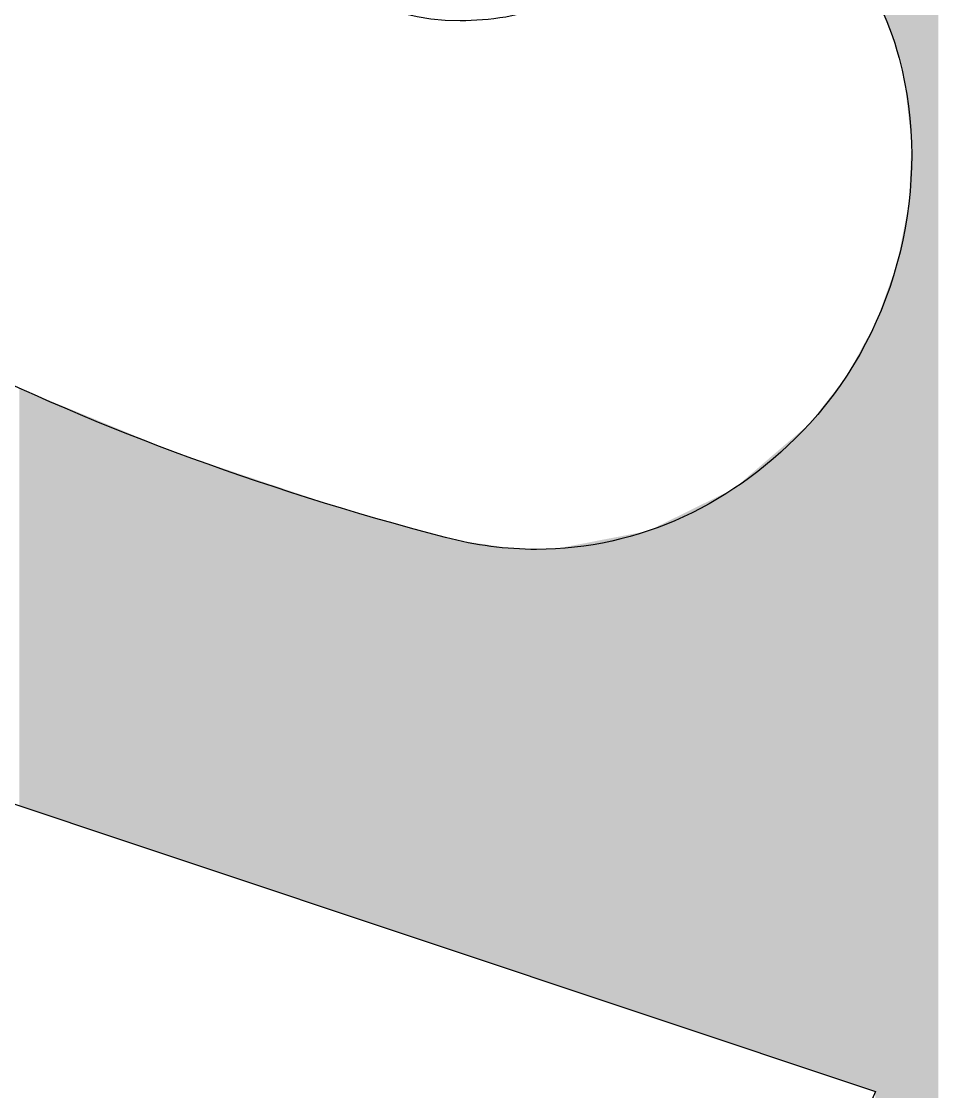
# Model space of a CAD drawing. Extents: x 274 to 390, y 552 to 644.
# Drawn here: x 337.29 to 346.73, y 569.6 to 580.65 of the extents above; entities that cross this region are included whole.
import ezdxf

# ---------------------------------------------------------------- set-up
doc = ezdxf.new("R2010")
doc.units = 0
doc.layers.add('LAYER_1', color=7, linetype='CONTINUOUS')

# ---------------------------------------------------------------- blocks, each defined once
blk = doc.blocks.new('*U1')
at = {"layer": 'LAYER_1', "color": 7}
for points in [[(346.166, 580.776), (346.166, 586.099), (346.281, 580.503)], [(346.281, 580.503), (346.166, 586.099), (346.281, 586.043)], [(346.281, 580.503), (346.281, 586.043), (346.33, 580.347)], [(346.33, 580.347), (346.281, 586.043), (346.33, 586.018)], [(346.33, 580.347), (346.33, 586.018), (346.341, 580.31)], [(346.341, 580.31), (346.33, 586.018), (346.341, 586.013)], [(346.341, 580.31), (346.341, 586.013), (346.367, 580.201)], [(346.367, 580.201), (346.341, 586.013), (346.367, 586)], [(346.367, 580.201), (346.367, 586), (346.409, 580.025)], [(346.409, 580.025), (346.367, 586), (346.409, 585.979)], [(346.409, 580.025), (346.409, 585.979), (346.452, 579.643)], [(346.452, 579.643), (346.409, 585.979), (346.452, 585.958)], [(346.452, 579.643), (346.452, 585.958), (346.461, 579.567)], [(346.461, 579.567), (346.452, 585.958), (346.461, 585.953)], [(346.461, 579.567), (346.461, 585.953), (346.48, 579.399)], [(346.48, 579.399), (346.461, 585.953), (346.48, 585.944)], [(346.48, 553.323), (346.48, 585.944), (346.522, 553.279)], [(346.522, 553.279), (346.48, 585.944), (346.522, 585.923)], [(346.522, 553.279), (346.522, 585.923), (346.534, 553.267)], [(346.534, 553.267), (346.522, 585.923), (346.534, 585.916)], [(346.534, 553.267), (346.534, 585.916), (346.657, 553.143)], [(346.657, 553.143), (346.534, 585.916), (346.657, 585.839)], [(346.657, 553.143), (346.657, 585.839), (346.758, 553.04)], [(346.758, 553.04), (346.657, 585.839), (346.758, 585.776)], [(346.48, 553.323), (346.461, 578.964), (346.48, 579.399)], [(346.461, 553.342), (346.452, 578.768), (346.461, 578.964)], [(346.461, 553.342), (346.461, 578.964), (346.48, 553.323)], [(346.452, 553.353), (346.409, 578.549), (346.452, 578.768)], [(346.452, 553.353), (346.452, 578.768), (346.461, 553.342)], [(346.409, 553.411), (346.367, 578.338), (346.409, 578.549)], [(346.409, 553.411), (346.409, 578.549), (346.452, 553.353)], [(346.367, 553.466), (346.341, 578.206), (346.367, 578.338)], [(346.367, 553.466), (346.367, 578.338), (346.409, 553.411)], [(346.341, 553.501), (346.33, 578.147), (346.341, 578.206)], [(346.341, 553.501), (346.341, 578.206), (346.367, 553.466)], [(346.33, 553.516), (346.281, 578.011), (346.33, 578.147)], [(346.33, 553.516), (346.33, 578.147), (346.341, 553.501)], [(346.281, 553.581), (346.166, 577.692), (346.281, 578.011)], [(346.281, 553.581), (346.281, 578.011), (346.33, 553.516)], [(346.141, 553.767), (346.13, 577.592), (346.141, 577.622)], [(346.166, 553.733), (346.141, 577.622), (346.166, 577.692)], [(346.141, 553.767), (346.141, 577.622), (346.166, 553.733)], [(346.166, 553.733), (346.166, 577.692), (346.281, 553.581)], [(346.088, 569.614), (346.067, 577.461), (346.088, 577.501)], [(346.094, 569.612), (346.088, 577.501), (346.094, 577.512)], [(346.088, 569.614), (346.088, 577.501), (346.094, 569.612)], [(346.099, 569.61), (346.094, 577.512), (346.099, 577.521)], [(346.094, 569.612), (346.094, 577.512), (346.099, 569.61)], [(346.106, 569.608), (346.099, 577.521), (346.106, 577.534)], [(346.099, 569.61), (346.099, 577.521), (346.106, 569.608)], [(346.107, 569.606), (346.106, 577.534), (346.107, 577.536)], [(346.106, 569.608), (346.106, 577.534), (346.107, 569.606)], [(346.116, 553.8), (346.107, 577.536), (346.116, 577.552)], [(346.107, 553.812), (346.107, 577.536), (346.116, 553.8)], [(346.13, 553.782), (346.116, 577.552), (346.13, 577.591)], [(346.116, 553.8), (346.116, 577.552), (346.13, 553.782)], [(346.13, 553.781), (346.13, 577.591), (346.13, 577.592)], [(346.13, 553.781), (346.13, 577.592), (346.141, 553.767)], [(346.13, 553.782), (346.13, 577.591), (346.13, 553.781)], [(346.031, 569.633), (346.017, 577.37), (346.031, 577.396)], [(346.037, 569.631), (346.031, 577.396), (346.037, 577.407)], [(346.031, 569.633), (346.031, 577.396), (346.037, 569.631)], [(346.047, 569.628), (346.037, 577.407), (346.047, 577.426)], [(346.037, 569.631), (346.037, 577.407), (346.047, 569.628)], [(346.054, 569.626), (346.047, 577.426), (346.054, 577.438)], [(346.047, 569.628), (346.047, 577.426), (346.054, 569.626)], [(346.067, 569.621), (346.054, 577.438), (346.067, 577.461)], [(346.054, 569.626), (346.054, 577.438), (346.067, 569.621)], [(346.067, 569.621), (346.067, 577.461), (346.088, 569.614)], [(345.974, 569.652), (345.944, 577.235), (345.974, 577.292)], [(345.976, 569.651), (345.974, 577.292), (345.976, 577.296)], [(345.974, 569.652), (345.974, 577.292), (345.976, 569.651)], [(346, 569.643), (345.976, 577.296), (346, 577.339)], [(345.976, 569.651), (345.976, 577.296), (346, 569.643)], [(346.004, 569.642), (346, 577.339), (346.004, 577.346)], [(346, 569.643), (346, 577.339), (346.004, 569.642)], [(346.016, 569.638), (346.004, 577.346), (346.016, 577.369)], [(346.004, 569.642), (346.004, 577.346), (346.016, 569.638)], [(346.017, 569.638), (346.016, 577.369), (346.017, 577.37)], [(346.016, 569.638), (346.016, 577.369), (346.017, 569.638)], [(346.017, 569.638), (346.017, 577.37), (346.031, 569.633)], [(345.909, 569.674), (345.905, 577.165), (345.909, 577.172)], [(345.912, 569.673), (345.909, 577.172), (345.912, 577.177)], [(345.909, 569.674), (345.909, 577.172), (345.909, 569.674)], [(345.909, 569.674), (345.909, 577.172), (345.909, 577.172)], [(345.909, 569.674), (345.909, 577.172), (345.912, 569.673)], [(345.932, 569.666), (345.912, 577.177), (345.932, 577.214)], [(345.912, 569.673), (345.912, 577.177), (345.932, 569.666)], [(345.944, 569.662), (345.932, 577.214), (345.944, 577.235)], [(345.932, 569.666), (345.932, 577.214), (345.944, 569.662)], [(345.944, 569.662), (345.944, 577.235), (345.974, 569.652)], [(345.855, 569.692), (345.841, 577.047), (345.855, 577.072)], [(345.862, 569.69), (345.855, 577.072), (345.862, 577.085)], [(345.855, 569.692), (345.855, 577.072), (345.862, 569.69)], [(345.866, 569.688), (345.862, 577.085), (345.866, 577.093)], [(345.862, 569.69), (345.862, 577.085), (345.866, 569.688)], [(345.869, 569.687), (345.866, 577.093), (345.869, 577.099)], [(345.866, 569.688), (345.866, 577.093), (345.869, 569.687)], [(345.885, 569.682), (345.869, 577.099), (345.885, 577.127)], [(345.869, 569.687), (345.869, 577.099), (345.885, 569.682)], [(345.892, 569.679), (345.885, 577.127), (345.892, 577.14)], [(345.885, 569.682), (345.885, 577.127), (345.892, 569.679)], [(345.893, 569.679), (345.892, 577.141), (345.893, 577.142)], [(345.892, 569.679), (345.892, 577.14), (345.892, 577.141)], [(345.892, 569.679), (345.892, 577.141), (345.893, 569.679)], [(345.892, 569.679), (345.892, 577.14), (345.892, 569.679)], [(345.905, 569.675), (345.893, 577.142), (345.905, 577.165)], [(345.893, 569.679), (345.893, 577.142), (345.893, 569.679)], [(345.893, 569.679), (345.893, 577.142), (345.893, 577.142)], [(345.893, 569.679), (345.893, 577.142), (345.905, 569.675)], [(345.905, 569.675), (345.905, 577.165), (345.909, 569.674)], [(345.815, 569.705), (345.757, 576.923), (345.815, 576.998)], [(345.827, 569.701), (345.815, 576.998), (345.827, 577.02)], [(345.815, 569.705), (345.815, 576.998), (345.827, 569.701)], [(345.836, 569.698), (345.827, 577.02), (345.836, 577.038)], [(345.827, 569.701), (345.827, 577.02), (345.836, 569.698)], [(345.841, 569.696), (345.836, 577.038), (345.841, 577.047)], [(345.836, 569.698), (345.836, 577.038), (345.841, 569.696)], [(345.841, 569.696), (345.841, 577.047), (345.855, 569.692)], [(337.273, 572.557), (337.273, 576.865), (337.317, 572.542)], [(337.317, 572.542), (337.273, 576.865), (337.317, 576.847)], [(337.317, 572.542), (337.317, 576.847), (337.352, 572.53)], [(337.352, 572.53), (337.317, 576.847), (337.352, 576.833)], [(345.7, 569.744), (345.663, 576.801), (345.7, 576.849)], [(345.721, 569.736), (345.7, 576.849), (345.721, 576.877)], [(345.7, 569.744), (345.7, 576.849), (345.721, 569.736)], [(345.727, 569.734), (345.721, 576.877), (345.727, 576.885)], [(345.721, 569.736), (345.721, 576.877), (345.727, 569.734)], [(345.737, 569.731), (345.727, 576.885), (345.737, 576.897)], [(345.727, 569.734), (345.727, 576.885), (345.737, 569.731)], [(345.752, 569.726), (345.737, 576.897), (345.752, 576.917)], [(345.737, 569.731), (345.737, 576.897), (345.752, 569.726)], [(345.757, 569.725), (345.752, 576.917), (345.757, 576.923)], [(345.752, 569.726), (345.752, 576.917), (345.757, 569.725)], [(345.757, 569.725), (345.757, 576.923), (345.815, 569.705)], [(337.352, 572.53), (337.352, 576.833), (337.415, 572.509)], [(337.415, 572.509), (337.352, 576.833), (337.415, 576.807)], [(337.415, 572.509), (337.415, 576.807), (337.657, 572.428)], [(337.657, 572.428), (337.415, 576.807), (337.657, 576.707)], [(345.608, 569.774), (345.599, 576.719), (345.608, 576.731)], [(345.617, 569.771), (345.608, 576.731), (345.617, 576.742)], [(345.608, 569.774), (345.608, 576.731), (345.617, 569.771)], [(345.649, 569.761), (345.617, 576.742), (345.649, 576.784)], [(345.617, 569.771), (345.617, 576.742), (345.649, 569.761)], [(345.653, 569.759), (345.649, 576.784), (345.653, 576.79)], [(345.649, 569.761), (345.649, 576.784), (345.653, 569.759)], [(345.663, 569.756), (345.653, 576.79), (345.663, 576.801)], [(345.653, 569.759), (345.653, 576.79), (345.663, 569.756)], [(345.663, 569.756), (345.663, 576.801), (345.7, 569.744)], [(337.657, 572.428), (337.657, 576.707), (337.696, 572.415)], [(337.696, 572.415), (337.657, 576.707), (337.696, 576.691)], [(337.696, 572.415), (337.696, 576.691), (337.816, 572.375)], [(337.816, 572.375), (337.696, 576.691), (337.816, 576.642)], [(337.816, 572.375), (337.816, 576.642), (337.838, 572.368)], [(337.838, 572.368), (337.816, 576.642), (337.838, 576.633)], [(337.838, 572.368), (337.838, 576.633), (337.867, 572.358)], [(337.867, 572.358), (337.838, 576.633), (337.867, 576.621)], [(337.867, 572.358), (337.867, 576.621), (337.873, 572.356)], [(337.873, 572.356), (337.867, 576.621), (337.873, 576.619)], [(337.873, 572.356), (337.873, 576.619), (337.959, 572.328)], [(337.959, 572.328), (337.873, 576.619), (337.959, 576.583)], [(345.538, 569.798), (345.508, 576.601), (345.538, 576.64)], [(345.569, 569.787), (345.538, 576.64), (345.569, 576.681)], [(345.538, 569.798), (345.538, 576.64), (345.569, 569.787)], [(345.577, 569.785), (345.569, 576.681), (345.577, 576.691)], [(345.569, 569.787), (345.569, 576.681), (345.577, 569.785)], [(345.599, 569.777), (345.577, 576.691), (345.599, 576.719)], [(345.577, 569.785), (345.577, 576.691), (345.599, 569.777)], [(345.599, 569.777), (345.599, 576.719), (345.608, 569.774)], [(337.959, 572.328), (337.959, 576.583), (337.968, 572.325)], [(337.968, 572.325), (337.959, 576.583), (337.968, 576.58)], [(337.968, 572.325), (337.968, 576.58), (337.985, 572.319)], [(337.985, 572.319), (337.968, 576.58), (337.985, 576.572)], [(337.985, 572.319), (337.985, 576.572), (337.995, 572.315)], [(337.995, 572.315), (337.985, 576.572), (337.995, 576.568)], [(337.995, 572.315), (337.995, 576.568), (338.004, 572.313)], [(338.004, 572.313), (337.995, 576.568), (338.004, 576.565)], [(338.004, 572.313), (338.004, 576.565), (338.091, 572.284)], [(338.091, 572.284), (338.004, 576.565), (338.091, 576.529)], [(338.091, 572.284), (338.091, 576.529), (338.122, 572.273)], [(338.122, 572.273), (338.091, 576.529), (338.122, 576.516)], [(338.122, 572.273), (338.122, 576.516), (338.198, 572.248)], [(338.198, 572.248), (338.122, 576.516), (338.198, 576.485)], [(345.439, 569.831), (345.43, 576.501), (345.439, 576.512)], [(345.472, 569.82), (345.439, 576.512), (345.472, 576.555)], [(345.439, 569.831), (345.439, 576.512), (345.472, 569.82)], [(345.5, 569.81), (345.472, 576.555), (345.5, 576.591)], [(345.472, 569.82), (345.472, 576.555), (345.5, 569.81)], [(345.508, 569.808), (345.5, 576.591), (345.508, 576.601)], [(345.5, 569.81), (345.5, 576.591), (345.508, 569.808)], [(345.508, 569.808), (345.508, 576.601), (345.538, 569.798)], [(338.198, 572.248), (338.198, 576.485), (338.375, 572.189)], [(338.375, 572.189), (338.198, 576.485), (338.375, 576.412)], [(338.375, 572.189), (338.375, 576.412), (338.464, 572.159)], [(338.464, 572.159), (338.375, 576.412), (338.464, 576.375)], [(345.316, 569.872), (345.303, 576.392), (345.316, 576.403)], [(345.335, 569.866), (345.316, 576.403), (345.335, 576.419)], [(345.316, 569.872), (345.316, 576.403), (345.335, 569.866)], [(345.348, 569.861), (345.335, 576.419), (345.348, 576.431)], [(345.335, 569.866), (345.335, 576.419), (345.348, 569.861)], [(345.408, 569.841), (345.348, 576.431), (345.408, 576.482)], [(345.348, 569.861), (345.348, 576.431), (345.408, 569.841)], [(345.422, 569.836), (345.408, 576.482), (345.422, 576.494)], [(345.408, 569.841), (345.408, 576.482), (345.422, 569.836)], [(345.425, 569.836), (345.422, 576.494), (345.425, 576.496)], [(345.422, 569.836), (345.422, 576.494), (345.425, 569.836)], [(345.429, 569.834), (345.425, 576.496), (345.429, 576.5)], [(345.425, 569.836), (345.425, 576.496), (345.429, 569.834)], [(345.43, 569.834), (345.429, 576.5), (345.43, 576.501)], [(345.429, 569.834), (345.429, 576.5), (345.43, 569.834)], [(345.43, 569.834), (345.43, 576.501), (345.439, 569.831)], [(338.464, 572.159), (338.464, 576.375), (338.496, 572.148)], [(338.496, 572.148), (338.464, 576.375), (338.496, 576.362)], [(338.496, 572.148), (338.496, 576.362), (338.532, 572.136)], [(338.532, 572.136), (338.496, 576.362), (338.532, 576.347)], [(338.532, 572.136), (338.532, 576.347), (338.559, 572.127)], [(338.559, 572.127), (338.532, 576.347), (338.559, 576.336)], [(338.559, 572.127), (338.559, 576.336), (338.666, 572.092)], [(338.666, 572.092), (338.559, 576.336), (338.666, 576.292)], [(338.666, 572.092), (338.666, 576.292), (338.731, 572.07)], [(338.731, 572.07), (338.666, 576.292), (338.731, 576.265)], [(345.189, 569.914), (345.154, 576.264), (345.189, 576.293)], [(345.19, 569.914), (345.189, 576.293), (345.19, 576.294)], [(345.189, 569.914), (345.189, 576.293), (345.19, 569.914)], [(345.196, 569.912), (345.19, 576.294), (345.196, 576.3)], [(345.19, 569.914), (345.19, 576.294), (345.196, 569.912)], [(345.227, 569.902), (345.196, 576.3), (345.227, 576.326)], [(345.196, 569.912), (345.196, 576.3), (345.227, 569.902)], [(345.284, 569.883), (345.227, 576.326), (345.284, 576.375)], [(345.227, 569.902), (345.227, 576.326), (345.284, 569.883)], [(345.303, 569.876), (345.284, 576.375), (345.303, 576.392)], [(345.284, 569.883), (345.284, 576.375), (345.303, 569.876)], [(345.303, 569.876), (345.303, 576.392), (345.316, 569.872)], [(338.731, 572.07), (338.731, 576.265), (338.812, 572.043)], [(338.812, 572.043), (338.731, 576.265), (338.812, 576.232)], [(338.812, 572.043), (338.812, 576.232), (338.82, 572.04)], [(338.82, 572.04), (338.812, 576.232), (338.82, 576.229)], [(338.82, 572.04), (338.82, 576.229), (338.856, 572.028)], [(338.856, 572.028), (338.82, 576.229), (338.856, 576.214)], [(338.856, 572.028), (338.856, 576.214), (338.871, 572.023)], [(338.871, 572.023), (338.856, 576.214), (338.871, 576.208)], [(338.871, 572.023), (338.871, 576.208), (338.872, 572.023)], [(338.872, 572.023), (338.871, 576.208), (338.872, 576.207)], [(338.872, 572.023), (338.872, 576.207), (338.886, 572.018)], [(338.886, 572.018), (338.872, 576.207), (338.886, 576.202)], [(338.886, 572.018), (338.886, 576.202), (338.992, 571.983)], [(338.992, 571.983), (338.886, 576.202), (338.992, 576.166)], [(345.091, 569.947), (345.039, 576.165), (345.091, 576.209)], [(345.108, 569.941), (345.091, 576.209), (345.108, 576.224)], [(345.091, 569.947), (345.091, 576.209), (345.108, 569.941)], [(345.116, 569.939), (345.108, 576.224), (345.116, 576.231)], [(345.108, 569.941), (345.108, 576.224), (345.116, 569.939)], [(345.154, 569.926), (345.116, 576.231), (345.154, 576.264)], [(345.116, 569.939), (345.116, 576.231), (345.154, 569.926)], [(345.154, 569.926), (345.154, 576.264), (345.189, 569.914)], [(338.992, 571.983), (338.992, 576.166), (339.004, 571.979)], [(339.004, 571.979), (338.992, 576.166), (339.004, 576.162)], [(339.004, 571.979), (339.004, 576.162), (339.018, 571.974)], [(339.018, 571.974), (339.004, 576.162), (339.018, 576.158)], [(339.018, 571.974), (339.018, 576.158), (339.059, 571.961)], [(339.059, 571.961), (339.018, 576.158), (339.059, 576.144)], [(339.059, 571.961), (339.059, 576.144), (339.174, 571.922)], [(339.174, 571.922), (339.059, 576.144), (339.174, 576.105)], [(339.174, 571.922), (339.174, 576.105), (339.238, 571.901)], [(339.238, 571.901), (339.174, 576.105), (339.238, 576.083)], [(339.238, 571.901), (339.238, 576.083), (339.292, 571.883)], [(339.292, 571.883), (339.238, 576.083), (339.292, 576.065)], [(339.292, 571.883), (339.292, 576.065), (339.293, 571.882)], [(339.293, 571.882), (339.292, 576.065), (339.293, 576.065)], [(339.293, 571.882), (339.293, 576.065), (339.305, 571.878)], [(339.305, 571.878), (339.293, 576.065), (339.305, 576.061)], [(344.926, 570.002), (344.845, 575.998), (344.926, 576.067)], [(344.928, 570.001), (344.926, 576.067), (344.928, 576.069)], [(344.926, 570.002), (344.926, 576.067), (344.928, 570.001)], [(344.933, 570), (344.928, 576.069), (344.933, 576.073)], [(344.928, 570.001), (344.928, 576.069), (344.933, 570)], [(344.946, 569.995), (344.933, 576.073), (344.946, 576.085)], [(344.933, 570), (344.933, 576.073), (344.946, 569.995)], [(344.96, 569.991), (344.946, 576.085), (344.96, 576.097)], [(344.946, 569.995), (344.946, 576.085), (344.96, 569.991)], [(344.971, 569.987), (344.96, 576.097), (344.971, 576.106)], [(344.96, 569.991), (344.96, 576.097), (344.971, 569.987)], [(344.975, 569.986), (344.971, 576.106), (344.975, 576.11)], [(344.971, 569.987), (344.971, 576.106), (344.975, 569.986)], [(344.979, 569.984), (344.975, 576.11), (344.979, 576.113)], [(344.975, 569.986), (344.975, 576.11), (344.979, 569.984)], [(345.039, 569.964), (344.979, 576.113), (345.039, 576.165)], [(344.979, 569.984), (344.979, 576.113), (345.039, 569.964)], [(345.039, 569.964), (345.039, 576.165), (345.039, 569.964)], [(345.039, 569.964), (345.039, 576.165), (345.039, 576.165)], [(345.039, 569.964), (345.039, 576.165), (345.091, 569.947)], [(339.305, 571.878), (339.305, 576.061), (339.399, 571.847)], [(339.399, 571.847), (339.305, 576.061), (339.399, 576.029)], [(339.399, 571.847), (339.399, 576.029), (339.407, 571.844)], [(339.407, 571.844), (339.399, 576.029), (339.407, 576.027)], [(339.407, 571.844), (339.407, 576.027), (339.418, 571.841)], [(339.418, 571.841), (339.407, 576.027), (339.418, 576.023)], [(339.418, 571.841), (339.418, 576.023), (339.419, 571.84)], [(339.419, 571.84), (339.418, 576.023), (339.419, 576.023)], [(339.419, 571.84), (339.419, 576.023), (339.422, 571.839)], [(339.422, 571.839), (339.419, 576.023), (339.422, 576.022)], [(339.422, 571.839), (339.422, 576.022), (339.423, 571.839)], [(339.423, 571.839), (339.422, 576.022), (339.423, 576.021)], [(339.423, 571.839), (339.423, 576.021), (339.433, 571.836)], [(339.433, 571.836), (339.423, 576.021), (339.433, 576.018)], [(339.433, 571.836), (339.433, 576.018), (339.442, 571.832)], [(339.442, 571.832), (339.433, 576.018), (339.442, 576.015)], [(339.442, 571.832), (339.442, 576.015), (339.443, 571.832)], [(339.443, 571.832), (339.442, 576.015), (339.443, 576.014)], [(339.443, 571.832), (339.443, 576.014), (339.443, 571.832)], [(339.443, 571.832), (339.443, 576.014), (339.443, 576.014)], [(339.443, 571.832), (339.443, 576.014), (339.46, 571.827)], [(339.46, 571.827), (339.443, 576.014), (339.46, 576.009)], [(339.46, 571.827), (339.46, 576.009), (339.512, 571.809)], [(339.512, 571.809), (339.46, 576.009), (339.512, 575.991)], [(339.512, 571.809), (339.512, 575.991), (339.579, 571.787)], [(339.579, 571.787), (339.512, 575.991), (339.579, 575.969)], [(339.579, 571.787), (339.579, 575.969), (339.586, 571.784)], [(339.586, 571.784), (339.579, 575.969), (339.586, 575.966)], [(339.586, 571.784), (339.586, 575.966), (339.678, 571.754)], [(339.678, 571.754), (339.586, 575.966), (339.678, 575.936)], [(344.822, 570.037), (344.756, 575.922), (344.822, 575.979)], [(344.833, 570.033), (344.822, 575.979), (344.833, 575.988)], [(344.822, 570.037), (344.822, 575.979), (344.833, 570.033)], [(344.845, 570.029), (344.833, 575.988), (344.845, 575.998)], [(344.833, 570.033), (344.833, 575.988), (344.845, 570.029)], [(344.845, 570.029), (344.845, 575.998), (344.926, 570.002)], [(339.678, 571.754), (339.678, 575.936), (339.774, 571.722)], [(339.774, 571.722), (339.678, 575.936), (339.774, 575.903)], [(339.774, 571.722), (339.774, 575.903), (339.832, 571.702)], [(339.832, 571.702), (339.774, 575.903), (339.832, 575.884)], [(339.832, 571.702), (339.832, 575.884), (339.839, 571.7)], [(339.839, 571.7), (339.832, 575.884), (339.839, 575.881)], [(339.839, 571.7), (339.839, 575.881), (339.845, 571.698)], [(339.845, 571.698), (339.839, 575.881), (339.845, 575.88)], [(339.845, 571.698), (339.845, 575.88), (339.868, 571.69)], [(339.868, 571.69), (339.845, 575.88), (339.868, 575.872)], [(339.868, 571.69), (339.868, 575.872), (339.87, 571.69)], [(339.87, 571.69), (339.868, 575.872), (339.87, 575.871)], [(339.87, 571.69), (339.87, 575.871), (339.895, 571.681)], [(339.895, 571.681), (339.87, 575.871), (339.895, 575.863)], [(339.895, 571.681), (339.895, 575.863), (339.9, 571.68)], [(339.9, 571.68), (339.895, 575.863), (339.9, 575.861)], [(339.9, 571.68), (339.9, 575.861), (339.92, 571.673)], [(339.92, 571.673), (339.9, 575.861), (339.92, 575.854)], [(339.92, 571.673), (339.92, 575.854), (339.921, 571.673)], [(339.921, 571.673), (339.92, 575.854), (339.921, 575.854)], [(339.921, 571.673), (339.921, 575.854), (339.923, 571.672)], [(339.923, 571.672), (339.921, 575.854), (339.923, 575.853)], [(339.923, 571.672), (339.923, 575.853), (339.93, 571.67)], [(339.93, 571.67), (339.923, 575.853), (339.93, 575.851)], [(339.93, 571.67), (339.93, 575.851), (339.959, 571.66)], [(339.959, 571.66), (339.93, 575.851), (339.959, 575.841)], [(344.696, 570.079), (344.647, 575.828), (344.696, 575.87)], [(344.736, 570.066), (344.696, 575.87), (344.736, 575.904)], [(344.696, 570.079), (344.696, 575.87), (344.736, 570.066)], [(344.756, 570.059), (344.736, 575.904), (344.756, 575.922)], [(344.736, 570.066), (344.736, 575.904), (344.756, 570.059)], [(344.756, 570.059), (344.756, 575.922), (344.822, 570.037)], [(339.959, 571.66), (339.959, 575.841), (339.974, 571.655)], [(339.974, 571.655), (339.959, 575.841), (339.974, 575.836)], [(339.974, 571.655), (339.974, 575.836), (340, 571.646)], [(340, 571.646), (339.974, 575.836), (340, 575.827)], [(340, 571.646), (340, 575.827), (340.015, 571.641)], [(340.015, 571.641), (340, 575.827), (340.015, 575.822)], [(340.015, 571.641), (340.015, 575.822), (340.036, 571.634)], [(340.036, 571.634), (340.015, 575.822), (340.036, 575.815)], [(340.036, 571.634), (340.036, 575.815), (340.055, 571.628)], [(340.055, 571.628), (340.036, 575.815), (340.055, 575.809)], [(340.055, 571.628), (340.055, 575.809), (340.061, 571.626)], [(340.061, 571.626), (340.055, 575.809), (340.061, 575.807)], [(340.061, 571.626), (340.061, 575.807), (340.098, 571.614)], [(340.098, 571.614), (340.061, 575.807), (340.098, 575.795)], [(340.098, 571.614), (340.098, 575.795), (340.152, 571.596)], [(340.152, 571.596), (340.098, 575.795), (340.152, 575.776)], [(340.152, 571.596), (340.152, 575.776), (340.158, 571.594)], [(340.158, 571.594), (340.152, 575.776), (340.158, 575.774)], [(340.158, 571.594), (340.158, 575.774), (340.19, 571.583)], [(340.19, 571.583), (340.158, 575.774), (340.19, 575.763)], [(340.19, 571.583), (340.19, 575.763), (340.223, 571.572)], [(340.223, 571.572), (340.19, 575.763), (340.223, 575.752)], [(340.223, 571.572), (340.223, 575.752), (340.245, 571.565)], [(340.245, 571.565), (340.223, 575.752), (340.245, 575.745)], [(340.245, 571.565), (340.245, 575.745), (340.322, 571.539)], [(340.322, 571.539), (340.245, 575.745), (340.322, 575.719)], [(344.496, 570.146), (344.448, 575.73), (344.496, 575.753)], [(344.504, 570.143), (344.496, 575.753), (344.504, 575.758)], [(344.496, 570.146), (344.496, 575.753), (344.504, 570.143)], [(344.518, 570.138), (344.504, 575.758), (344.518, 575.764)], [(344.504, 570.143), (344.504, 575.758), (344.518, 570.138)], [(344.543, 570.13), (344.518, 575.764), (344.543, 575.776)], [(344.518, 570.138), (344.518, 575.764), (344.543, 570.13)], [(344.558, 570.125), (344.543, 575.776), (344.558, 575.784)], [(344.543, 570.13), (344.543, 575.776), (344.558, 570.125)], [(344.562, 570.124), (344.558, 575.784), (344.562, 575.786)], [(344.558, 570.125), (344.558, 575.784), (344.562, 570.124)], [(344.586, 570.115), (344.562, 575.786), (344.586, 575.798)], [(344.562, 570.124), (344.562, 575.786), (344.586, 570.115)], [(344.598, 570.111), (344.586, 575.798), (344.598, 575.804)], [(344.586, 570.115), (344.586, 575.798), (344.598, 570.111)], [(344.615, 570.106), (344.598, 575.804), (344.615, 575.812)], [(344.598, 570.111), (344.598, 575.804), (344.615, 570.106)], [(344.616, 570.105), (344.615, 575.812), (344.616, 575.813)], [(344.615, 570.106), (344.615, 575.812), (344.616, 570.105)], [(344.622, 570.103), (344.616, 575.813), (344.622, 575.816)], [(344.616, 570.105), (344.616, 575.813), (344.622, 570.103)], [(344.647, 570.095), (344.622, 575.816), (344.647, 575.828)], [(344.622, 570.103), (344.622, 575.816), (344.647, 570.095)], [(344.647, 570.095), (344.647, 575.828), (344.696, 570.079)], [(340.322, 571.539), (340.322, 575.719), (340.342, 571.532)], [(340.342, 571.532), (340.322, 575.719), (340.342, 575.712)], [(340.342, 571.532), (340.342, 575.712), (340.389, 571.517)], [(340.389, 571.517), (340.342, 575.712), (340.389, 575.697)], [(340.389, 571.517), (340.389, 575.697), (340.461, 571.492)], [(340.461, 571.492), (340.389, 575.697), (340.461, 575.672)], [(340.461, 571.492), (340.461, 575.672), (340.548, 571.464)], [(340.548, 571.464), (340.461, 575.672), (340.548, 575.643)], [(340.548, 571.464), (340.548, 575.643), (340.555, 571.461)], [(340.555, 571.461), (340.548, 575.643), (340.555, 575.641)], [(340.555, 571.461), (340.555, 575.641), (340.555, 571.461)], [(340.555, 571.461), (340.555, 575.641), (340.555, 575.641)], [(340.555, 571.461), (340.555, 575.641), (340.564, 571.458)], [(340.564, 571.458), (340.555, 575.641), (340.564, 575.638)], [(340.564, 571.458), (340.564, 575.638), (340.574, 571.455)], [(340.574, 571.455), (340.564, 575.638), (340.574, 575.634)], [(340.574, 571.455), (340.574, 575.634), (340.576, 571.454)], [(340.576, 571.454), (340.574, 575.634), (340.576, 575.634)], [(340.576, 571.454), (340.576, 575.634), (340.599, 571.446)], [(340.599, 571.446), (340.576, 575.634), (340.599, 575.626)], [(340.599, 571.446), (340.599, 575.626), (340.601, 571.446)], [(340.601, 571.446), (340.599, 575.626), (340.601, 575.625)], [(340.601, 571.446), (340.601, 575.625), (340.612, 571.442)], [(340.612, 571.442), (340.601, 575.625), (340.612, 575.622)], [(340.612, 571.442), (340.612, 575.622), (340.627, 571.437)], [(340.627, 571.437), (340.612, 575.622), (340.627, 575.618)], [(344.242, 570.23), (344.219, 575.617), (344.242, 575.629)], [(344.251, 570.227), (344.242, 575.629), (344.251, 575.633)], [(344.242, 570.23), (344.242, 575.629), (344.251, 570.227)], [(344.276, 570.219), (344.251, 575.633), (344.276, 575.645)], [(344.251, 570.227), (344.251, 575.633), (344.276, 570.219)], [(344.291, 570.214), (344.276, 575.645), (344.291, 575.652)], [(344.276, 570.219), (344.276, 575.645), (344.291, 570.214)], [(344.294, 570.213), (344.291, 575.652), (344.294, 575.654)], [(344.291, 570.214), (344.291, 575.652), (344.294, 570.213)], [(344.3, 570.211), (344.294, 575.654), (344.3, 575.657)], [(344.294, 570.213), (344.294, 575.654), (344.3, 570.211)], [(344.419, 570.171), (344.3, 575.657), (344.419, 575.715)], [(344.3, 570.211), (344.3, 575.657), (344.419, 570.171)], [(344.448, 570.162), (344.419, 575.715), (344.448, 575.73)], [(344.419, 570.171), (344.419, 575.715), (344.448, 570.162)], [(344.448, 570.162), (344.448, 575.73), (344.496, 570.146)], [(340.627, 571.437), (340.627, 575.618), (340.629, 571.436)], [(340.629, 571.436), (340.627, 575.618), (340.629, 575.617)], [(340.629, 571.436), (340.629, 575.617), (340.63, 571.436)], [(340.63, 571.436), (340.629, 575.617), (340.63, 575.617)], [(340.63, 571.436), (340.63, 575.617), (340.723, 571.405)], [(340.723, 571.405), (340.63, 575.617), (340.723, 575.591)], [(340.723, 571.405), (340.723, 575.591), (340.743, 571.398)], [(340.743, 571.398), (340.723, 575.591), (340.743, 575.585)], [(340.743, 571.398), (340.743, 575.585), (340.795, 571.381)], [(340.795, 571.381), (340.743, 575.585), (340.795, 575.57)], [(340.795, 571.381), (340.795, 575.57), (340.832, 571.368)], [(340.832, 571.368), (340.795, 575.57), (340.832, 575.559)], [(340.832, 571.368), (340.832, 575.559), (340.906, 571.344)], [(340.906, 571.344), (340.832, 575.559), (340.906, 575.539)], [(340.906, 571.344), (340.906, 575.539), (340.92, 571.339)], [(340.92, 571.339), (340.906, 575.539), (340.92, 575.534)], [(340.92, 571.339), (340.92, 575.534), (340.944, 571.331)], [(340.944, 571.331), (340.92, 575.534), (340.944, 575.528)], [(340.944, 571.331), (340.944, 575.528), (340.949, 571.33)], [(340.949, 571.33), (340.944, 575.528), (340.949, 575.526)], [(340.949, 571.33), (340.949, 575.526), (340.99, 571.316)], [(340.99, 571.316), (340.949, 575.526), (340.99, 575.514)], [(340.99, 571.316), (340.99, 575.514), (341.022, 571.305)], [(341.022, 571.305), (340.99, 575.514), (341.022, 575.506)], [(344.027, 570.302), (343.965, 575.492), (344.027, 575.522)], [(344.06, 570.291), (344.027, 575.522), (344.06, 575.538)], [(344.027, 570.302), (344.027, 575.522), (344.06, 570.291)], [(344.074, 570.286), (344.06, 575.538), (344.074, 575.545)], [(344.06, 570.291), (344.06, 575.538), (344.074, 570.286)], [(344.199, 570.245), (344.074, 575.545), (344.199, 575.607)], [(344.074, 570.286), (344.074, 575.545), (344.199, 570.245)], [(344.206, 570.242), (344.199, 575.607), (344.206, 575.611)], [(344.199, 570.245), (344.199, 575.607), (344.206, 570.242)], [(344.219, 570.238), (344.206, 575.611), (344.219, 575.617)], [(344.206, 570.242), (344.206, 575.611), (344.219, 570.238)], [(344.219, 570.238), (344.219, 575.617), (344.242, 570.23)], [(341.022, 571.305), (341.022, 575.506), (341.037, 571.3)], [(341.037, 571.3), (341.022, 575.506), (341.037, 575.501)], [(341.037, 571.3), (341.037, 575.501), (341.052, 571.295)], [(341.052, 571.295), (341.037, 575.501), (341.052, 575.497)], [(341.052, 571.295), (341.052, 575.497), (341.071, 571.289)], [(341.071, 571.289), (341.052, 575.497), (341.071, 575.492)], [(341.071, 571.289), (341.071, 575.492), (341.13, 571.269)], [(341.13, 571.269), (341.071, 575.492), (341.13, 575.475)], [(341.13, 571.269), (341.13, 575.475), (341.14, 571.266)], [(341.14, 571.266), (341.13, 575.475), (341.14, 575.472)], [(341.14, 571.266), (341.14, 575.472), (341.141, 571.265)], [(341.141, 571.265), (341.14, 575.472), (341.141, 575.471)], [(341.141, 571.265), (341.141, 575.471), (341.159, 571.259)], [(341.159, 571.259), (341.141, 575.471), (341.159, 575.466)], [(341.159, 571.259), (341.159, 575.466), (341.233, 571.235)], [(341.233, 571.235), (341.159, 575.466), (341.233, 575.445)], [(341.233, 571.235), (341.233, 575.445), (341.249, 571.229)], [(341.249, 571.229), (341.233, 575.445), (341.249, 575.441)], [(341.249, 571.229), (341.249, 575.441), (341.346, 571.197)], [(341.346, 571.197), (341.249, 575.441), (341.346, 575.413)], [(341.346, 571.197), (341.346, 575.413), (341.352, 571.195)], [(341.352, 571.195), (341.346, 575.413), (341.352, 575.412)], [(341.352, 571.195), (341.352, 575.412), (341.366, 571.19)], [(341.366, 571.19), (341.352, 575.412), (341.366, 575.408)], [(341.366, 571.19), (341.366, 575.408), (341.381, 571.185)], [(341.381, 571.185), (341.366, 575.408), (341.381, 575.403)], [(341.381, 571.185), (341.381, 575.403), (341.469, 571.156)], [(341.469, 571.156), (341.381, 575.403), (341.469, 575.378)], [(343.804, 570.377), (343.772, 575.397), (343.804, 575.412)], [(343.829, 570.368), (343.804, 575.412), (343.829, 575.424)], [(343.804, 570.377), (343.804, 575.412), (343.829, 570.368)], [(343.878, 570.352), (343.829, 575.424), (343.878, 575.449)], [(343.829, 570.368), (343.829, 575.424), (343.878, 570.352)], [(343.912, 570.341), (343.878, 575.449), (343.912, 575.465)], [(343.878, 570.352), (343.878, 575.449), (343.912, 570.341)], [(343.934, 570.333), (343.912, 575.465), (343.934, 575.476)], [(343.912, 570.341), (343.912, 575.465), (343.934, 570.333)], [(343.96, 570.325), (343.934, 575.476), (343.96, 575.489)], [(343.934, 570.333), (343.934, 575.476), (343.96, 570.325)], [(343.965, 570.323), (343.96, 575.489), (343.965, 575.492)], [(343.96, 570.325), (343.96, 575.489), (343.965, 570.323)], [(343.965, 570.323), (343.965, 575.492), (344.027, 570.302)], [(341.469, 571.156), (341.469, 575.378), (341.49, 571.149)], [(341.49, 571.149), (341.469, 575.378), (341.49, 575.372)], [(341.49, 571.149), (341.49, 575.372), (341.523, 571.138)], [(341.523, 571.138), (341.49, 575.372), (341.523, 575.363)], [(341.523, 571.138), (341.523, 575.363), (341.533, 571.134)], [(341.533, 571.134), (341.523, 575.363), (341.533, 575.361)], [(341.533, 571.134), (341.533, 575.361), (341.534, 571.134)], [(341.534, 571.134), (341.533, 575.361), (341.534, 575.361)], [(341.534, 571.134), (341.534, 575.361), (341.604, 571.111)], [(341.604, 571.111), (341.534, 575.361), (341.604, 575.342)], [(341.604, 571.111), (341.604, 575.342), (341.624, 571.104)], [(341.624, 571.104), (341.604, 575.342), (341.624, 575.337)], [(341.624, 571.104), (341.624, 575.337), (341.64, 571.099)], [(341.64, 571.099), (341.624, 575.337), (341.64, 575.332)], [(341.64, 571.099), (341.64, 575.332), (341.64, 571.099)], [(341.64, 571.099), (341.64, 575.332), (341.64, 575.332)], [(341.64, 571.099), (341.64, 575.332), (341.661, 571.092)], [(341.661, 571.092), (341.64, 575.332), (341.661, 575.327)], [(341.661, 571.092), (341.661, 575.327), (341.668, 571.09)], [(341.668, 571.09), (341.661, 575.327), (341.668, 575.325)], [(341.668, 571.09), (341.668, 575.325), (341.678, 571.086)], [(341.678, 571.086), (341.668, 575.325), (341.678, 575.322)], [(341.678, 571.086), (341.678, 575.322), (341.699, 571.079)], [(341.699, 571.079), (341.678, 575.322), (341.699, 575.317)], [(341.699, 571.079), (341.699, 575.317), (341.714, 571.074)], [(341.714, 571.074), (341.699, 575.317), (341.714, 575.313)], [(341.714, 571.074), (341.714, 575.313), (341.714, 571.074)], [(341.714, 571.074), (341.714, 575.313), (341.714, 575.313)], [(341.714, 571.074), (341.714, 575.313), (341.723, 571.071)], [(341.723, 571.071), (341.714, 575.313), (341.723, 575.311)], [(341.723, 571.071), (341.723, 575.311), (341.787, 571.05)], [(341.787, 571.05), (341.723, 575.311), (341.787, 575.296)], [(341.787, 571.05), (341.787, 575.296), (341.826, 571.037)], [(341.826, 571.037), (341.787, 575.296), (341.826, 575.29)], [(341.826, 571.037), (341.826, 575.29), (341.844, 571.031)], [(341.844, 571.031), (341.826, 575.29), (341.844, 575.287)], [(343.273, 570.554), (343.155, 575.274), (343.273, 575.297)], [(343.308, 570.542), (343.273, 575.297), (343.308, 575.304)], [(343.273, 570.554), (343.273, 575.297), (343.308, 570.542)], [(343.308, 570.542), (343.308, 575.304), (343.312, 570.541)], [(343.312, 570.541), (343.308, 575.304), (343.312, 575.304)], [(343.319, 570.538), (343.312, 575.304), (343.319, 575.306)], [(343.312, 570.541), (343.312, 575.304), (343.319, 570.538)], [(343.355, 570.526), (343.319, 575.306), (343.355, 575.313)], [(343.319, 570.538), (343.319, 575.306), (343.355, 570.526)], [(343.39, 570.515), (343.355, 575.313), (343.39, 575.319)], [(343.355, 570.526), (343.355, 575.313), (343.39, 570.515)], [(343.43, 570.501), (343.39, 575.319), (343.43, 575.327)], [(343.39, 570.515), (343.39, 575.319), (343.43, 570.501)], [(343.513, 570.474), (343.43, 575.327), (343.513, 575.343)], [(343.43, 570.501), (343.43, 575.327), (343.513, 570.474)], [(343.558, 570.459), (343.513, 575.343), (343.558, 575.352)], [(343.513, 570.474), (343.513, 575.343), (343.558, 570.459)], [(343.598, 570.445), (343.558, 575.352), (343.598, 575.36)], [(343.558, 570.459), (343.558, 575.352), (343.598, 570.445)], [(343.598, 570.445), (343.598, 575.36), (343.599, 570.445)], [(343.599, 570.445), (343.598, 575.36), (343.599, 575.36)], [(343.648, 570.429), (343.599, 575.36), (343.648, 575.369)], [(343.599, 570.445), (343.599, 575.36), (343.648, 570.429)], [(343.747, 570.395), (343.648, 575.369), (343.747, 575.389)], [(343.648, 570.429), (343.648, 575.369), (343.747, 570.395)], [(343.76, 570.391), (343.747, 575.389), (343.76, 575.391)], [(343.747, 570.395), (343.747, 575.389), (343.76, 570.391)], [(343.762, 570.391), (343.76, 575.391), (343.762, 575.392)], [(343.76, 570.391), (343.76, 575.391), (343.762, 570.391)], [(343.772, 570.387), (343.762, 575.392), (343.772, 575.397)], [(343.762, 570.391), (343.762, 575.392), (343.772, 570.387)], [(343.772, 570.387), (343.772, 575.397), (343.804, 570.377)], [(341.844, 571.031), (341.844, 575.287), (341.879, 571.019)], [(341.879, 571.019), (341.844, 575.287), (341.879, 575.282)], [(341.879, 571.019), (341.879, 575.282), (341.9, 571.012)], [(341.9, 571.012), (341.879, 575.282), (341.9, 575.279)], [(341.9, 571.012), (341.9, 575.279), (341.902, 571.012)], [(341.902, 571.012), (341.9, 575.279), (341.902, 575.279)], [(341.902, 571.012), (341.902, 575.279), (341.905, 571.011)], [(341.905, 571.011), (341.902, 575.279), (341.905, 575.278)], [(341.905, 571.011), (341.905, 575.278), (341.915, 571.007)], [(341.915, 571.007), (341.905, 575.278), (341.915, 575.277)], [(341.915, 571.007), (341.915, 575.277), (341.927, 571.003)], [(341.927, 571.003), (341.915, 575.277), (341.927, 575.275)], [(341.927, 571.003), (341.927, 575.275), (341.952, 570.995)], [(341.952, 570.995), (341.927, 575.275), (341.952, 575.271)], [(341.952, 570.995), (341.952, 575.271), (341.981, 570.985)], [(341.981, 570.985), (341.952, 575.271), (341.981, 575.267)], [(341.981, 570.985), (341.981, 575.267), (342.047, 570.963)], [(342.047, 570.963), (341.981, 575.267), (342.047, 575.257)], [(342.047, 570.963), (342.047, 575.257), (342.056, 570.96)], [(342.056, 570.96), (342.047, 575.257), (342.056, 575.256)], [(342.056, 570.96), (342.056, 575.256), (342.082, 570.951)], [(342.082, 570.951), (342.056, 575.256), (342.082, 575.252)], [(342.082, 570.951), (342.082, 575.252), (342.082, 570.951)], [(342.082, 570.951), (342.082, 575.252), (342.082, 575.252)], [(342.082, 570.951), (342.082, 575.252), (342.106, 570.943)], [(342.106, 570.943), (342.082, 575.252), (342.106, 575.249)], [(342.106, 570.943), (342.106, 575.249), (342.171, 570.921)], [(342.171, 570.921), (342.106, 575.249), (342.171, 575.239)], [(342.171, 570.921), (342.171, 575.239), (342.195, 570.913)], [(342.195, 570.913), (342.171, 575.239), (342.195, 575.235)], [(342.195, 570.913), (342.195, 575.235), (342.207, 570.91)], [(342.207, 570.91), (342.195, 575.235), (342.207, 575.234)], [(342.207, 570.91), (342.207, 575.234), (342.235, 570.9)], [(342.235, 570.9), (342.207, 575.234), (342.235, 575.23)], [(342.235, 570.9), (342.235, 575.23), (342.243, 570.898)], [(342.243, 570.898), (342.235, 575.23), (342.243, 575.228)], [(342.243, 570.898), (342.243, 575.228), (342.284, 570.884)], [(342.284, 570.884), (342.243, 575.228), (342.284, 575.222)], [(342.284, 570.884), (342.284, 575.222), (342.287, 570.883)], [(342.287, 570.883), (342.284, 575.222), (342.287, 575.222)], [(342.287, 570.883), (342.287, 575.222), (342.301, 570.878)], [(342.301, 570.878), (342.287, 575.222), (342.301, 575.22)], [(342.301, 570.878), (342.301, 575.22), (342.305, 570.877)], [(342.305, 570.877), (342.301, 575.22), (342.305, 575.219)], [(342.305, 570.877), (342.305, 575.219), (342.321, 570.872)], [(342.321, 570.872), (342.305, 575.219), (342.321, 575.217)], [(342.321, 570.872), (342.321, 575.217), (342.37, 570.855)], [(342.37, 570.855), (342.321, 575.217), (342.37, 575.21)], [(342.37, 570.855), (342.37, 575.21), (342.375, 570.854)], [(342.375, 570.854), (342.37, 575.21), (342.375, 575.209)], [(342.375, 570.854), (342.375, 575.209), (342.406, 570.843)], [(342.406, 570.843), (342.375, 575.209), (342.406, 575.208)], [(342.406, 570.843), (342.406, 575.208), (342.431, 570.835)], [(342.431, 570.835), (342.406, 575.208), (342.431, 575.206)], [(342.431, 570.835), (342.431, 575.206), (342.45, 570.829)], [(342.45, 570.829), (342.431, 575.206), (342.45, 575.206)], [(342.45, 570.829), (342.45, 575.206), (342.468, 570.822)], [(342.468, 570.822), (342.45, 575.206), (342.468, 575.205)], [(342.468, 570.822), (342.468, 575.205), (342.469, 570.822)], [(342.469, 570.822), (342.468, 575.205), (342.469, 575.205)], [(342.469, 570.822), (342.469, 575.205), (342.483, 570.818)], [(342.483, 570.818), (342.469, 575.205), (342.483, 575.204)], [(342.483, 570.818), (342.483, 575.204), (342.522, 570.804)], [(342.522, 570.804), (342.483, 575.204), (342.522, 575.202)], [(342.522, 570.804), (342.522, 575.202), (342.587, 570.783)], [(342.587, 570.783), (342.522, 575.202), (342.587, 575.201)], [(342.587, 570.783), (342.587, 575.201), (342.596, 570.78)], [(342.596, 570.78), (342.587, 575.201), (342.596, 575.201)], [(342.616, 570.773), (342.596, 575.201), (342.616, 575.202)], [(342.596, 570.78), (342.596, 575.201), (342.616, 570.773)], [(342.616, 570.773), (342.616, 575.202), (342.627, 570.769)], [(342.627, 570.769), (342.616, 575.202), (342.627, 575.202)], [(342.627, 570.769), (342.627, 575.202), (342.635, 570.767)], [(342.635, 570.767), (342.627, 575.202), (342.635, 575.202)], [(342.67, 570.755), (342.635, 575.202), (342.67, 575.203)], [(342.635, 570.767), (342.635, 575.202), (342.67, 570.755)], [(342.769, 570.722), (342.67, 575.203), (342.769, 575.206)], [(342.67, 570.755), (342.67, 575.203), (342.769, 570.722)], [(342.769, 570.722), (342.769, 575.206), (342.785, 570.717)], [(342.785, 570.717), (342.769, 575.206), (342.785, 575.206)], [(342.785, 570.717), (342.785, 575.206), (342.798, 570.712)], [(342.798, 570.712), (342.785, 575.206), (342.798, 575.206)], [(342.798, 570.712), (342.798, 575.206), (342.8, 570.712)], [(342.8, 570.712), (342.798, 575.206), (342.8, 575.206)], [(342.807, 570.709), (342.8, 575.206), (342.807, 575.207)], [(342.8, 570.712), (342.8, 575.206), (342.807, 570.709)], [(342.807, 570.709), (342.807, 575.207), (342.81, 570.708)], [(342.81, 570.708), (342.807, 575.207), (342.81, 575.207)], [(342.816, 570.706), (342.81, 575.207), (342.816, 575.208)], [(342.81, 570.708), (342.81, 575.207), (342.816, 570.706)], [(342.864, 570.69), (342.816, 575.208), (342.864, 575.218)], [(342.816, 570.706), (342.816, 575.208), (342.864, 570.69)], [(342.891, 570.681), (342.864, 575.218), (342.891, 575.223)], [(342.864, 570.69), (342.864, 575.218), (342.891, 570.681)], [(342.958, 570.659), (342.891, 575.223), (342.958, 575.236)], [(342.891, 570.681), (342.891, 575.223), (342.958, 570.659)], [(342.983, 570.65), (342.958, 575.236), (342.983, 575.241)], [(342.958, 570.659), (342.958, 575.236), (342.983, 570.65)], [(343.015, 570.64), (342.983, 575.241), (343.015, 575.247)], [(342.983, 570.65), (342.983, 575.241), (343.015, 570.64)], [(343.132, 570.601), (343.015, 575.247), (343.132, 575.269)], [(343.015, 570.64), (343.015, 575.247), (343.132, 570.601)], [(343.155, 570.593), (343.132, 575.269), (343.155, 575.274)], [(343.132, 570.601), (343.132, 575.269), (343.155, 570.593)], [(343.155, 570.593), (343.155, 575.274), (343.273, 570.554)], [(346.107, 553.812), (346.106, 569.603), (346.107, 569.606)]]:
    blk.add_solid(points, dxfattribs=at)

msp = doc.modelspace()

# ---------------------------------------------------------------- linework, layer by layer
at = {"layer": 'LAYER_1'}
for points, knots in [([(327.292, 551.62), (324.004, 551.62), (320.723, 552.821), (317.538, 555.191), (316.349, 556.075), (315.288, 557.216), (314.263, 558.318), (313.873, 558.738), (313.482, 559.157), (313.085, 559.565), (312.366, 560.302), (311.658, 561.05), (310.951, 561.799), (310.096, 562.702), (309.241, 563.606), (308.366, 564.49), (307.936, 564.925), (307.311, 565.192), (306.455, 565.311), (306.455, 565.311), (305.478, 565.445), (305.478, 565.445), (305.478, 565.445), (306.39, 563.751), (306.524, 563.508), (307.054, 562.551), (307.132, 561.538), (306.744, 560.656), (306.359, 559.779), (305.566, 559.156), (304.512, 558.902), (304.077, 558.797), (303.644, 558.743), (303.226, 558.743), (301.301, 558.743), (299.846, 559.846), (299.334, 561.693), (298.958, 563.054), (299.006, 564.593), (299.053, 566.082), (299.076, 566.839), (299.109, 567.894), (297.612, 567.982), (294.12, 568.189), (290.903, 569.704), (287.486, 572.75), (285.411, 574.6), (284.214, 577.168), (283.718, 580.835), (283.293, 583.98), (283.577, 586.612), (284.611, 589.119), (284.611, 589.119), (284.93, 589.894), (284.93, 589.894), (284.93, 589.894), (283.74, 589.773), (283.74, 589.773), (283.562, 589.758), (283.474, 589.747), (283.389, 589.726), (282.666, 589.541), (282.156, 589.455), (281.785, 589.455), (281.401, 589.455), (281.268, 589.548), (281.201, 589.617), (280.902, 589.929), (280.918, 590.966), (280.956, 591.914), (280.983, 592.583), (280.931, 593.104), (280.588, 593.469), (280.234, 593.849), (279.684, 593.913), (279.193, 593.927), (279.193, 593.927), (278.991, 593.932), (278.991, 593.932), (278.03, 593.952), (277.472, 594.004), (277.177, 594.834), (277.026, 595.255), (276.584, 595.397), (276.194, 595.522), (276.002, 595.583), (275.785, 595.653), (275.683, 595.732), (275.525, 595.854), (275.349, 595.979), (275.169, 596.104), (274.707, 596.429), (274.074, 596.874), (274.03, 597.182), (273.974, 597.574), (274.083, 598.16), (275.676, 598.72), (276.394, 598.972), (277.117, 599.308), (277.376, 600.384), (277.428, 600.427), (277.83, 600.629), (278.212, 600.694), (280.833, 601.14), (281.012, 601.346), (281.02, 603.855), (281.024, 605.375), (281.187, 605.375), (281.458, 605.375), (281.779, 605.375), (282.279, 605.253), (282.725, 605.133), (282.993, 605.062), (283.217, 605.026), (283.409, 605.026), (283.861, 605.026), (284.098, 605.225), (284.217, 605.392), (284.502, 605.789), (284.365, 606.334), (284.238, 606.709), (283.436, 609.071), (283.105, 611.319), (283.228, 613.582), (283.598, 620.445), (289.131, 626.55), (295.561, 627.191), (295.74, 627.209), (295.917, 627.249), (296.093, 627.29), (296.229, 627.321), (296.364, 627.354), (296.502, 627.368), (297.014, 627.417), (297.374, 627.582), (297.602, 627.869), (297.919, 628.267), (297.896, 628.807), (297.841, 629.233), (297.841, 629.233), (297.758, 629.837), (297.758, 629.837), (297.598, 630.98), (297.433, 632.162), (297.654, 633.192), (298.133, 635.417), (299.576, 636.693), (301.612, 636.693), (302.537, 636.693), (303.527, 636.422), (304.476, 635.908), (305.402, 635.407), (305.582, 634.36), (305.569, 633.57), (305.561, 633.046), (305.527, 632.522), (305.49, 631.936), (305.49, 631.936), (305.384, 630.121), (305.384, 630.121), (305.384, 630.121), (306.177, 630.562), (306.177, 630.562), (307.966, 631.558), (309.43, 632.91), (310.784, 634.816), (313.017, 637.961), (315.486, 640.356), (318.331, 642.139), (320.604, 643.563), (323.096, 644.255), (325.948, 644.255), (326.79, 644.255), (327.683, 644.193), (328.601, 644.071), (332.911, 643.496), (337.137, 641.75), (341.9, 638.578), (341.9, 638.578), (342.293, 638.316), (342.293, 638.316), (342.293, 638.316), (343.104, 639.388), (343.368, 639.731), (343.954, 640.496), (344.56, 641.287), (345.118, 642.093), (345.708, 642.943), (346.734, 643.493), (347.732, 643.493), (348.088, 643.493), (348.422, 643.424), (348.723, 643.287), (349.083, 643.123), (349.312, 642.928), (349.367, 642.737), (349.407, 642.597), (349.357, 642.421), (349.22, 642.213), (347.28, 639.279), (347.258, 636.108), (349.151, 632.52), (349.453, 631.949), (349.742, 631.372), (350.031, 630.795), (350.031, 630.795), (350.576, 629.713), (350.576, 629.713), (350.576, 629.713), (351.6, 629.824), (351.6, 629.824), (351.6, 629.824), (351.815, 630.5), (351.871, 630.686), (351.991, 631.087), (352.104, 631.467), (352.258, 631.826), (352.323, 631.979), (352.383, 632.136), (352.443, 632.293), (352.802, 633.231), (353.029, 633.72), (353.874, 633.72), (353.874, 633.72), (354.021, 633.715), (354.022, 633.715), (354.488, 633.715), (354.806, 634.042), (355.085, 634.329), (355.085, 634.329), (355.221, 634.466), (355.221, 634.466), (355.649, 634.88), (356.098, 635.099), (356.518, 635.099), (357.067, 635.099), (357.59, 634.716), (357.99, 634.023), (358.673, 632.837), (359.483, 631.751), (360.113, 630.937), (360.347, 630.635), (360.763, 630.635), (360.899, 630.635), (361.184, 630.635), (361.472, 630.691), (361.583, 630.716), (362.825, 630.989), (364.031, 631.128), (365.166, 631.128), (367.875, 631.128), (370.344, 630.332), (372.505, 628.763), (375.34, 626.702), (378.185, 624.003), (377.786, 619.611), (377.47, 616.143), (375.975, 613.159), (373.215, 610.49), (373.215, 610.49), (372.793, 610.082), (372.793, 610.082), (372.793, 610.082), (373.263, 609.73), (373.263, 609.73), (373.658, 609.434), (374.069, 609.157), (374.476, 608.884), (375.352, 608.295), (376.179, 607.74), (376.788, 607.022), (377.91, 605.7), (379.159, 605.429), (380.688, 605.429), (380.923, 605.429), (381.165, 605.435), (381.413, 605.442), (383.359, 605.5), (389.5, 605.442), (389.5, 605.442), (389.5, 605.442), (389.5, 591.159), (389.5, 591.159), (389.5, 591.159), (382.038, 591.159), (381.52, 591.159), (380.263, 591.159), (378.63, 590.985), (377.148, 589.627), (376.54, 589.069), (375.802, 588.648), (375.02, 588.203), (374.655, 587.995), (374.291, 587.787), (373.94, 587.565), (373.404, 587.227), (373.133, 586.854), (373.11, 586.424), (373.078, 585.826), (373.562, 585.371), (373.929, 585.081), (374.587, 584.562), (375.212, 583.992), (375.79, 583.453), (377.634, 581.731), (378.542, 578.985), (378.28, 575.916), (377.964, 572.216), (376.006, 568.674), (373.291, 566.894), (371.129, 565.477), (368.803, 564.787), (366.179, 564.787), (365.094, 564.787), (363.972, 564.901), (362.75, 565.138), (362.202, 565.243), (361.658, 565.371), (361.093, 565.505), (361.093, 565.505), (359.816, 565.799), (359.816, 565.799), (359.816, 565.799), (359.581, 565.076), (359.581, 565.076), (359.238, 563.998), (359, 563.382), (358.092, 563.247), (357.74, 563.196), (357.566, 562.887), (357.44, 562.66), (357.44, 562.66), (357.381, 562.56), (357.381, 562.56), (356.96, 561.879), (356.626, 561.785), (356.329, 561.785), (356.061, 561.785), (355.717, 561.87), (355.216, 562.062), (353.488, 562.719), (352.42, 563.912), (351.646, 566.053), (351.646, 566.053), (351.229, 567.204), (351.229, 567.204), (351.229, 567.204), (350.721, 566.091), (350.721, 566.091), (348.927, 562.164), (347.468, 558.285), (349.29, 553.999), (349.353, 553.852), (349.438, 553.7), (349.527, 553.548), (349.851, 552.993), (349.872, 552.896), (349.484, 552.633), (349.094, 552.367), (348.619, 552.215), (348.181, 552.215), (347.882, 552.215), (347.463, 552.285), (347.161, 552.621), (346.906, 552.903), (346.632, 553.173), (346.358, 553.443), (345.524, 554.265), (344.737, 555.04), (344.501, 556.178), (344.458, 556.388), (344.368, 556.563), (344.273, 556.75), (344.231, 556.833), (344.185, 556.925), (344.138, 557.029), (344.138, 557.029), (343.909, 557.537), (343.909, 557.537), (343.909, 557.537), (342.635, 556.799), (342.635, 556.799), (342.071, 556.477), (341.528, 556.166), (341.003, 555.828), (337.478, 553.562), (333.346, 552.171), (328.72, 551.693), (328.245, 551.645), (327.765, 551.62), (327.292, 551.62)], [0, 0, 0, 0, 1, 1, 1, 2, 2, 2, 3, 3, 3, 4, 4, 4, 5, 5, 5, 6, 6, 6, 7, 7, 7, 8, 8, 8, 9, 9, 9, 10, 10, 10, 11, 11, 11, 12, 12, 12, 13, 13, 13, 14, 14, 14, 15, 15, 15, 16, 16, 16, 17, 17, 17, 18, 18, 18, 19, 19, 19, 20, 20, 20, 21, 21, 21, 22, 22, 22, 23, 23, 23, 24, 24, 24, 25, 25, 25, 26, 26, 26, 27, 27, 27, 28, 28, 28, 29, 29, 29, 30, 30, 30, 31, 31, 31, 32, 32, 32, 33, 33, 33, 34, 34, 34, 35, 35, 35, 36, 36, 36, 37, 37, 37, 38, 38, 38, 39, 39, 39, 40, 40, 40, 41, 41, 41, 42, 42, 42, 43, 43, 43, 44, 44, 44, 45, 45, 45, 46, 46, 46, 47, 47, 47, 48, 48, 48, 49, 49, 49, 50, 50, 50, 51, 51, 51, 52, 52, 52, 53, 53, 53, 54, 54, 54, 55, 55, 55, 56, 56, 56, 57, 57, 57, 58, 58, 58, 59, 59, 59, 60, 60, 60, 61, 61, 61, 62, 62, 62, 63, 63, 63, 64, 64, 64, 65, 65, 65, 66, 66, 66, 67, 67, 67, 68, 68, 68, 69, 69, 69, 70, 70, 70, 71, 71, 71, 72, 72, 72, 73, 73, 73, 74, 74, 74, 75, 75, 75, 76, 76, 76, 77, 77, 77, 78, 78, 78, 79, 79, 79, 80, 80, 80, 81, 81, 81, 82, 82, 82, 83, 83, 83, 84, 84, 84, 85, 85, 85, 86, 86, 86, 87, 87, 87, 88, 88, 88, 89, 89, 89, 90, 90, 90, 91, 91, 91, 92, 92, 92, 93, 93, 93, 94, 94, 94, 95, 95, 95, 96, 96, 96, 97, 97, 97, 98, 98, 98, 99, 99, 99, 100, 100, 100, 101, 101, 101, 102, 102, 102, 103, 103, 103, 104, 104, 104, 105, 105, 105, 106, 106, 106, 107, 107, 107, 108, 108, 108, 109, 109, 109, 110, 110, 110, 111, 111, 111, 112, 112, 112, 113, 113, 113, 114, 114, 114, 115, 115, 115, 116, 116, 116, 117, 117, 117, 118, 118, 118, 119, 119, 119, 120, 120, 120, 121, 121, 121, 122, 122, 122, 123, 123, 123, 124, 124, 124, 125, 125, 125, 126, 126, 126, 127, 127, 127, 128, 128, 128, 129, 129, 129, 130, 130, 130, 130]), ([(338.375, 584.691), (338.245, 584.691), (338.108, 584.67), (337.957, 584.628), (336.029, 584.088), (334.107, 583.523), (332.185, 582.96), (332.185, 582.96), (329.512, 582.178), (329.512, 582.178), (329.512, 582.178), (329.754, 581.179), (329.754, 581.179), (329.754, 581.179), (329.935, 581.071), (329.935, 581.071), (330.568, 580.695), (331.196, 580.309), (331.824, 579.923), (333.286, 579.024), (334.797, 578.096), (336.356, 577.305), (337.95, 576.497), (339.738, 575.831), (341.67, 575.324), (341.98, 575.243), (342.297, 575.201), (342.611, 575.201), (343.661, 575.201), (344.662, 575.663), (345.43, 576.501), (346.337, 577.491), (346.699, 578.971), (346.352, 580.271), (346.125, 581.122), (345.612, 581.731), (344.946, 581.943), (344.946, 581.943), (344.744, 582.008), (344.744, 582.008), (344.744, 582.008), (344.557, 581.906), (344.557, 581.906), (344.228, 581.729), (343.929, 581.54), (343.648, 581.361), (343.142, 581.041), (342.706, 580.765), (342.292, 580.699), (342.13, 580.673), (341.973, 580.66), (341.823, 580.66), (340.134, 580.66), (339.607, 582.304), (339.443, 583.283), (339.443, 583.283), (339.418, 583.456), (339.418, 583.456), (339.362, 583.856), (339.247, 584.691), (338.375, 584.691)], [0, 0, 0, 0, 1, 1, 1, 2, 2, 2, 3, 3, 3, 4, 4, 4, 5, 5, 5, 6, 6, 6, 7, 7, 7, 8, 8, 8, 9, 9, 9, 10, 10, 10, 11, 11, 11, 12, 12, 12, 13, 13, 13, 14, 14, 14, 15, 15, 15, 16, 16, 16, 17, 17, 17, 18, 18, 18, 19, 19, 19, 20, 20, 20, 20]), ([(336.563, 572.133), (336.381, 569.347), (335.3, 566.703), (333.258, 564.052), (332.98, 563.691), (332.876, 563.339), (332.949, 563.005), (333.025, 562.661), (333.271, 562.385), (333.703, 562.159), (334.856, 561.556), (335.899, 561.263), (336.893, 561.263), (337.776, 561.263), (338.631, 561.501), (339.433, 561.972), (340.328, 562.498), (341.051, 563.026), (341.646, 563.588), (343.282, 565.133), (344.929, 566.872), (345.892, 569.107), (345.892, 569.107), (346.108, 569.607), (346.108, 569.607), (346.108, 569.607), (336.606, 572.779), (336.606, 572.779), (336.606, 572.779), (336.563, 572.133), (336.563, 572.133)], [0, 0, 0, 0, 1, 1, 1, 2, 2, 2, 3, 3, 3, 4, 4, 4, 5, 5, 5, 6, 6, 6, 7, 7, 7, 8, 8, 8, 9, 9, 9, 10, 10, 10, 10])]:
    msp.add_open_spline(points, degree=3, knots=knots, dxfattribs=at)

# ---------------------------------------------------------------- block references
at = {"layer": 'LAYER_1', "color": 7}
msp.add_blockref('*U1', (0, 0), dxfattribs=at)

doc.saveas('drawing.dxf')
